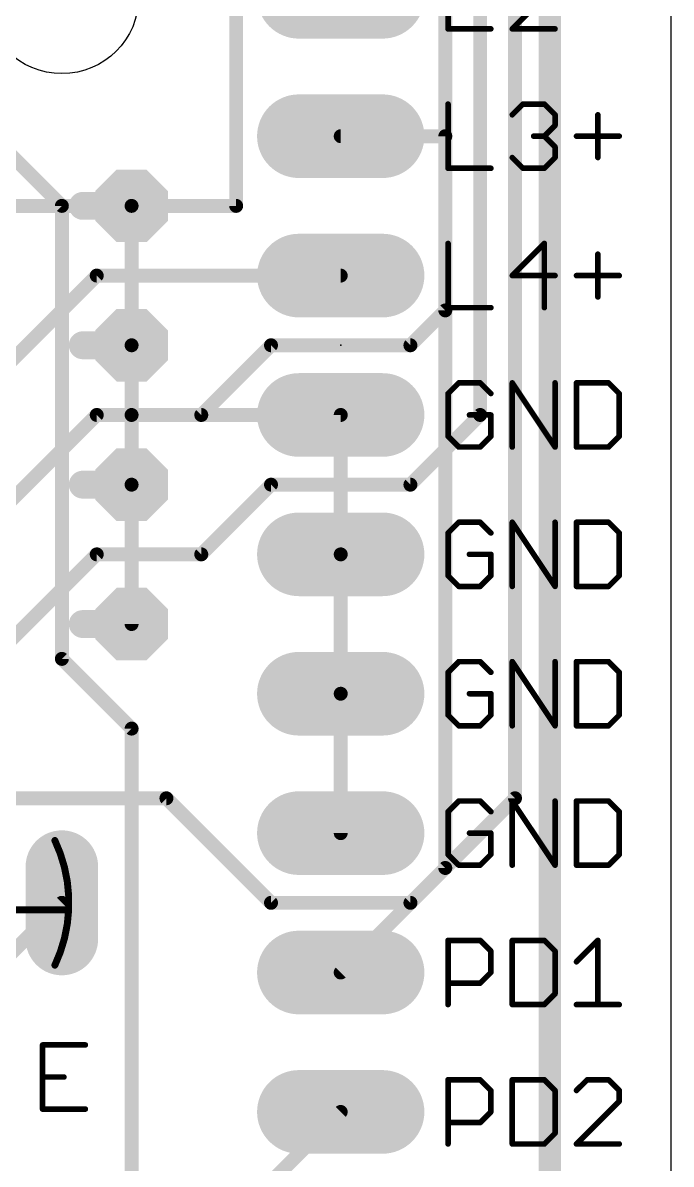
# Model space of a CAD drawing. Extents: x 0 to 1.69, y 0 to 1.95.
# Drawn here: x 1.222 to 1.687, y 0.713 to 1.531 of the extents above; entities that cross this region are included whole.
import ezdxf

# ---------------------------------------------------------------- set-up
doc = ezdxf.new("R2010")
doc.units = 0
for name, color, linetype in [('1', 22, 'CONTINUOUS'), ('16', 175, 'CONTINUOUS'), ('17', 82, 'CONTINUOUS'), ('20', 7, 'CONTINUOUS'), ('23', 7, 'CONTINUOUS'), ('27', 253, 'CONTINUOUS'), ('51', 253, 'CONTINUOUS')]:
    doc.layers.add(name, color=color, linetype=linetype)

# ---------------------------------------------------------------- blocks, each defined once
blk = doc.blocks.new('LONGP100')
at = {"const_width": 1}
blk.add_lwpolyline([(-0.5, 0), (0.5, 0)], dxfattribs=at)
at = {"const_width": 0.5}
for points in [[(-0.5, 0.25, 1), (-0.5, -0.25)], [(0.5, -0.25, 1), (0.5, 0.25)]]:
    blk.add_lwpolyline(points, format="xyb", dxfattribs=at)
blk = doc.blocks.new('OCTAGONP')
at = {"const_width": 0.5}
blk.add_lwpolyline([(-0.25, -0.103553), (-0.25, 0.103553), (-0.103553, 0.25), (0.103553, 0.25), (0.25, 0.103553), (0.25, -0.103553), (0.103553, -0.25), (-0.103553, -0.25), (-0.25, -0.103553), (-0.25, 0.103553)], dxfattribs=at)
blk = doc.blocks.new('RECT')
blk.add_solid([(-0.5, -0.5), (0.5, -0.5), (-0.5, 0.5), (0.5, 0.5)])

msp = doc.modelspace()

# ---------------------------------------------------------------- linework, layer by layer
at = {"layer": '1'}
for points, const_width in [([(1.6, 1.85), (1.6, 0.05)], 0.016), ([(1.375, 1.4), (1.375, 1.725)], 0.01), ([(1.575, 1.65), (1.575, 0.975)], 0.01), ([(1.55, 1.55), (1.55, 1.25)], 0.01), ([(1.45, 1.45), (1.525, 1.45)], 0.01), ([(1.525, 1.45), (1.525, 1.325)], 0.01), ([(1.3, 1.4), (1.2, 1.4)], 0.01), ([(1.3, 1.4), (1.375, 1.4)], 0.01), ([(1.275, 1.35), (1.175, 1.25)], 0.01), ([(1.45, 1.35), (1.275, 1.35)], 0.01), ([(1.525, 1.325), (1.5, 1.3)], 0.01), ([(1.4, 1.3), (1.35, 1.25)], 0.01), ([(1.5, 1.3), (1.4, 1.3)], 0.01), ([(1.275, 1.25), (1.075, 1.05)], 0.01), ([(1.35, 1.25), (1.275, 1.25)], 0.01), ([(1.55, 1.25), (1.5, 1.2)], 0.01), ([(1.4, 1.2), (1.35, 1.15)], 0.01), ([(1.5, 1.2), (1.4, 1.2)], 0.01), ([(1.275, 1.15), (1.15, 1.025)], 0.01), ([(1.35, 1.15), (1.275, 1.15)], 0.01), ([(1.45, 1.05), (1.45, 1.15)], 0.01), ([(1.45, 1.05), (1.45, 0.95)], 0.01), ([(1.325, 0.975), (0.975, 0.975)], 0.01), ([(1.4, 0.9), (1.325, 0.975)], 0.01), ([(1.575, 0.975), (1.5, 0.9)], 0.01), ([(1.25, 0.9), (1.175, 0.825)], 0.01), ([(1.5, 0.9), (1.4, 0.9)], 0.01)]:
    msp.add_lwpolyline(points, dxfattribs=dict(at, const_width=const_width))
at = {"layer": '1', "const_width": 0.005}
for points in [[(1.45, 1.4525, 1), (1.45, 1.4475)], [(1.5275, 1.45, 1), (1.5225, 1.45)], [(1.525, 1.4475, 1), (1.525, 1.4525)], [(1.3, 1.4025, 1), (1.3, 1.3975)], [(1.3, 1.3975, 1), (1.3, 1.4025)], [(1.3725, 1.4, 1), (1.3775, 1.4)], [(1.375, 1.3975, 1), (1.375, 1.4025)], [(1.275, 1.3525, 1), (1.275, 1.3475)], [(1.276768, 1.348232, 1), (1.273232, 1.351768)], [(1.45, 1.3475, 1), (1.45, 1.3525)], [(1.5225, 1.325, 1), (1.5275, 1.325)], [(1.526768, 1.323232, 1), (1.523232, 1.326768)], [(1.4, 1.3025, 1), (1.4, 1.2975)], [(1.401768, 1.298232, 1), (1.398232, 1.301768)], [(1.498232, 1.301768, 1), (1.501768, 1.298232)], [(1.5, 1.2975, 1), (1.5, 1.3025)], [(1.275, 1.2525, 1), (1.275, 1.2475)], [(1.276768, 1.248232, 1), (1.273232, 1.251768)], [(1.348232, 1.251768, 1), (1.351768, 1.248232)], [(1.35, 1.2475, 1), (1.35, 1.2525)], [(1.551768, 1.248232, 1), (1.548232, 1.251768)], [(1.5475, 1.25, 1), (1.5525, 1.25)], [(1.4, 1.2025, 1), (1.4, 1.1975)], [(1.401768, 1.198232, 1), (1.398232, 1.201768)], [(1.498232, 1.201768, 1), (1.501768, 1.198232)], [(1.5, 1.1975, 1), (1.5, 1.2025)], [(1.275, 1.1525, 1), (1.275, 1.1475)], [(1.276768, 1.148232, 1), (1.273232, 1.151768)], [(1.35, 1.1475, 1), (1.35, 1.1525)], [(1.4525, 1.15, 1), (1.4475, 1.15)], [(1.348232, 1.151768, 1), (1.351768, 1.148232)], [(1.4525, 1.05, 1), (1.4475, 1.05)], [(1.4475, 1.05, 1), (1.4525, 1.05)], [(1.326768, 0.976768, 1), (1.323232, 0.973232)], [(1.325, 0.9725, 1), (1.325, 0.9775)], [(1.5725, 0.975, 1), (1.5775, 0.975)], [(1.576768, 0.973232, 1), (1.573232, 0.976768)], [(1.4475, 0.95, 1), (1.4525, 0.95)], [(1.251768, 0.898232, 1), (1.248232, 0.901768)], [(1.4, 0.9025, 1), (1.4, 0.8975)], [(1.398232, 0.898232, 1), (1.401768, 0.901768)], [(1.498232, 0.901768, 1), (1.501768, 0.898232)], [(1.5, 0.8975, 1), (1.5, 0.9025)]]:
    msp.add_lwpolyline(points, format="xyb", dxfattribs=at)
at = {"layer": '16'}
for points, const_width in [([(1.6, 1.85), (1.6, 0.05)], 0.016), ([(1.525, 1.675), (1.525, 0.925)], 0.01), ([(1.15, 1.5), (1.25, 1.4)], 0.01), ([(1.25, 1.4), (1.25, 1.075)], 0.01), ([(1.3, 1.4), (1.3, 1.3)], 0.01), ([(1.3, 1.3), (1.3, 1.25)], 0.01), ([(1.3, 1.25), (1.3, 1.2)], 0.01), ([(1.3, 1.25), (1.45, 1.25)], 0.01), ([(1.45, 1.15), (1.45, 1.25)], 0.01), ([(1.3, 1.2), (1.3, 1.1)], 0.01), ([(1.25, 1.075), (1.3, 1.025)], 0.01), ([(1.3, 1.025), (1.3, 0.325)], 0.01), ([(1.525, 0.925), (1.45, 0.85)], 0.01), ([(1.45, 0.75), (1.375, 0.675)], 0.01)]:
    msp.add_lwpolyline(points, dxfattribs=dict(at, const_width=const_width))
at = {"layer": '16', "const_width": 0.005}
for points in [[(1.2525, 1.4, 1), (1.2475, 1.4)], [(1.248232, 1.398232, 1), (1.251768, 1.401768)], [(1.3025, 1.4, 1), (1.2975, 1.4)], [(1.3025, 1.3, 1), (1.2975, 1.3)], [(1.2975, 1.3, 1), (1.3025, 1.3)], [(1.3025, 1.25, 1), (1.2975, 1.25)], [(1.3, 1.2525, 1), (1.3, 1.2475)], [(1.4525, 1.25, 1), (1.4475, 1.25)], [(1.45, 1.2475, 1), (1.45, 1.2525)], [(1.2975, 1.25, 1), (1.3025, 1.25)], [(1.3025, 1.2, 1), (1.2975, 1.2)], [(1.2975, 1.2, 1), (1.3025, 1.2)], [(1.4475, 1.15, 1), (1.4525, 1.15)], [(1.2975, 1.1, 1), (1.3025, 1.1)], [(1.251768, 1.076768, 1), (1.248232, 1.073232)], [(1.2475, 1.075, 1), (1.2525, 1.075)], [(1.3025, 1.025, 1), (1.2975, 1.025)], [(1.298232, 1.023232, 1), (1.301768, 1.026768)], [(1.5225, 0.925, 1), (1.5275, 0.925)], [(1.526768, 0.923232, 1), (1.523232, 0.926768)], [(1.448232, 0.851768, 1), (1.451768, 0.848232)], [(1.451768, 0.748232, 1), (1.448232, 0.751768)]]:
    msp.add_lwpolyline(points, format="xyb", dxfattribs=at)
at = {"layer": '20'}
msp.add_line((1.687008, 0), (1.687008, 1.949606), dxfattribs=at)
msp.add_circle((1.25, 1.55), 0.055118, dxfattribs=at)
at = {"layer": '23'}
msp.add_point((1.45, 1.3), dxfattribs=at)
at = {"layer": '27', "const_width": 0.004}
for points in [[(1.527, 1.573039), (1.527, 1.527)], [(1.573039, 1.527), (1.603732, 1.557693)], [(1.527, 1.527), (1.557693, 1.527)], [(1.603732, 1.527), (1.573039, 1.527)], [(1.527, 1.473039), (1.527, 1.427)], [(1.573039, 1.465366), (1.580712, 1.473039)], [(1.580712, 1.473039), (1.596059, 1.473039)], [(1.596059, 1.473039), (1.603732, 1.465366)], [(1.603732, 1.465366), (1.603732, 1.457693)], [(1.634425, 1.465366), (1.634425, 1.434673)], [(1.603732, 1.457693), (1.596059, 1.45002)], [(1.596059, 1.45002), (1.588386, 1.45002)], [(1.596059, 1.45002), (1.603732, 1.442346)], [(1.619078, 1.45002), (1.649771, 1.45002)], [(1.603732, 1.442346), (1.603732, 1.434673)], [(1.580712, 1.427), (1.573039, 1.434673)], [(1.603732, 1.434673), (1.596059, 1.427)], [(1.527, 1.427), (1.557693, 1.427)], [(1.596059, 1.427), (1.580712, 1.427)], [(1.527, 1.373039), (1.527, 1.327)], [(1.596059, 1.373039), (1.573039, 1.35002)], [(1.596059, 1.327), (1.596059, 1.373039)], [(1.634425, 1.365366), (1.634425, 1.334673)], [(1.573039, 1.35002), (1.603732, 1.35002)], [(1.619078, 1.35002), (1.649771, 1.35002)], [(1.527, 1.327), (1.557693, 1.327)], [(1.534673, 1.273039), (1.527, 1.265366)], [(1.55002, 1.273039), (1.534673, 1.273039)], [(1.557693, 1.265366), (1.55002, 1.273039)], [(1.573039, 1.227), (1.573039, 1.273039)], [(1.573039, 1.273039), (1.603732, 1.227)], [(1.603732, 1.227), (1.603732, 1.273039)], [(1.619078, 1.273039), (1.619078, 1.227)], [(1.642098, 1.273039), (1.619078, 1.273039)], [(1.649771, 1.265366), (1.642098, 1.273039)], [(1.527, 1.265366), (1.527, 1.234673)], [(1.649771, 1.234673), (1.649771, 1.265366)], [(1.557693, 1.25002), (1.542346, 1.25002)], [(1.557693, 1.234673), (1.557693, 1.25002)], [(1.527, 1.234673), (1.534673, 1.227)], [(1.55002, 1.227), (1.557693, 1.234673)], [(1.642098, 1.227), (1.649771, 1.234673)], [(1.534673, 1.227), (1.55002, 1.227)], [(1.619078, 1.227), (1.642098, 1.227)], [(1.534673, 1.173039), (1.527, 1.165366)], [(1.55002, 1.173039), (1.534673, 1.173039)], [(1.557693, 1.165366), (1.55002, 1.173039)], [(1.573039, 1.127), (1.573039, 1.173039)], [(1.573039, 1.173039), (1.603732, 1.127)], [(1.603732, 1.127), (1.603732, 1.173039)], [(1.619078, 1.173039), (1.619078, 1.127)], [(1.642098, 1.173039), (1.619078, 1.173039)], [(1.649771, 1.165366), (1.642098, 1.173039)], [(1.527, 1.165366), (1.527, 1.134673)], [(1.649771, 1.134673), (1.649771, 1.165366)], [(1.557693, 1.15002), (1.542346, 1.15002)], [(1.557693, 1.134673), (1.557693, 1.15002)], [(1.527, 1.134673), (1.534673, 1.127)], [(1.55002, 1.127), (1.557693, 1.134673)], [(1.642098, 1.127), (1.649771, 1.134673)], [(1.534673, 1.127), (1.55002, 1.127)], [(1.619078, 1.127), (1.642098, 1.127)], [(1.534673, 1.073039), (1.527, 1.065366)], [(1.55002, 1.073039), (1.534673, 1.073039)], [(1.557693, 1.065366), (1.55002, 1.073039)], [(1.573039, 1.027), (1.573039, 1.073039)], [(1.573039, 1.073039), (1.603732, 1.027)], [(1.603732, 1.027), (1.603732, 1.073039)], [(1.619078, 1.073039), (1.619078, 1.027)], [(1.642098, 1.073039), (1.619078, 1.073039)], [(1.649771, 1.065366), (1.642098, 1.073039)], [(1.527, 1.065366), (1.527, 1.034673)], [(1.649771, 1.034673), (1.649771, 1.065366)], [(1.557693, 1.05002), (1.542346, 1.05002)], [(1.557693, 1.034673), (1.557693, 1.05002)], [(1.527, 1.034673), (1.534673, 1.027)], [(1.55002, 1.027), (1.557693, 1.034673)], [(1.642098, 1.027), (1.649771, 1.034673)], [(1.534673, 1.027), (1.55002, 1.027)], [(1.619078, 1.027), (1.642098, 1.027)], [(1.534673, 0.973039), (1.527, 0.965366)], [(1.55002, 0.973039), (1.534673, 0.973039)], [(1.557693, 0.965366), (1.55002, 0.973039)], [(1.573039, 0.927), (1.573039, 0.973039)], [(1.573039, 0.973039), (1.603732, 0.927)], [(1.603732, 0.927), (1.603732, 0.973039)], [(1.619078, 0.973039), (1.619078, 0.927)], [(1.642098, 0.973039), (1.619078, 0.973039)], [(1.649771, 0.965366), (1.642098, 0.973039)], [(1.527, 0.965366), (1.527, 0.934673)], [(1.649771, 0.934673), (1.649771, 0.965366)], [(1.557693, 0.95002), (1.542346, 0.95002)], [(1.557693, 0.934673), (1.557693, 0.95002)], [(1.527, 0.934673), (1.534673, 0.927)], [(1.55002, 0.927), (1.557693, 0.934673)], [(1.642098, 0.927), (1.649771, 0.934673)], [(1.534673, 0.927), (1.55002, 0.927)], [(1.619078, 0.927), (1.642098, 0.927)], [(1.527, 0.827), (1.527, 0.873039)], [(1.527, 0.873039), (1.55002, 0.873039)], [(1.55002, 0.873039), (1.557693, 0.865366)], [(1.573039, 0.873039), (1.573039, 0.827)], [(1.596059, 0.873039), (1.573039, 0.873039)], [(1.603732, 0.865366), (1.596059, 0.873039)], [(1.619078, 0.857693), (1.634425, 0.873039)], [(1.634425, 0.873039), (1.634425, 0.827)], [(1.557693, 0.865366), (1.557693, 0.85002)], [(1.603732, 0.834673), (1.603732, 0.865366)], [(1.557693, 0.85002), (1.55002, 0.842346)], [(1.55002, 0.842346), (1.527, 0.842346)], [(1.596059, 0.827), (1.603732, 0.834673)], [(1.573039, 0.827), (1.596059, 0.827)], [(1.619078, 0.827), (1.649771, 0.827)], [(1.26685, 0.798039), (1.236157, 0.798039)], [(1.236157, 0.798039), (1.236157, 0.752)], [(1.236157, 0.77502), (1.251503, 0.77502)], [(1.527, 0.727), (1.527, 0.773039)], [(1.527, 0.773039), (1.55002, 0.773039)], [(1.55002, 0.773039), (1.557693, 0.765366)], [(1.573039, 0.773039), (1.573039, 0.727)], [(1.596059, 0.773039), (1.573039, 0.773039)], [(1.603732, 0.765366), (1.596059, 0.773039)], [(1.626752, 0.773039), (1.619078, 0.765366)], [(1.642098, 0.773039), (1.626752, 0.773039)], [(1.649771, 0.765366), (1.642098, 0.773039)], [(1.557693, 0.765366), (1.557693, 0.75002)], [(1.603732, 0.734673), (1.603732, 0.765366)], [(1.649771, 0.757693), (1.649771, 0.765366)], [(1.236157, 0.752), (1.26685, 0.752)], [(1.619078, 0.727), (1.649771, 0.757693)], [(1.557693, 0.75002), (1.55002, 0.742346)], [(1.55002, 0.742346), (1.527, 0.742346)], [(1.573039, 0.727), (1.596059, 0.727)], [(1.596059, 0.727), (1.603732, 0.734673)], [(1.649771, 0.727), (1.619078, 0.727)]]:
    msp.add_lwpolyline(points, dxfattribs=at)
at = {"layer": '27', "const_width": 0.002}
for points in [[(1.527, 1.528, 1), (1.527, 1.526)], [(1.526, 1.527, 1), (1.528, 1.527)], [(1.557693, 1.526, 1), (1.557693, 1.528)], [(1.573039, 1.528, 1), (1.573039, 1.526)], [(1.572332, 1.527707, 1), (1.573746, 1.526293)], [(1.603732, 1.526, 1), (1.603732, 1.528)], [(1.528, 1.473039, 1), (1.526, 1.473039)], [(1.580712, 1.474039, 1), (1.580712, 1.472039)], [(1.581419, 1.472332, 1), (1.580005, 1.473746)], [(1.596766, 1.473746, 1), (1.595352, 1.472332)], [(1.596059, 1.472039, 1), (1.596059, 1.474039)], [(1.572332, 1.466073, 1), (1.573746, 1.464659)], [(1.604732, 1.465366, 1), (1.602732, 1.465366)], [(1.603025, 1.464659, 1), (1.604439, 1.466073)], [(1.635425, 1.465366, 1), (1.633425, 1.465366)], [(1.602732, 1.457693, 1), (1.604732, 1.457693)], [(1.604439, 1.456986, 1), (1.603025, 1.4584)], [(1.588386, 1.45102, 1), (1.588386, 1.44902)], [(1.596766, 1.450727, 1), (1.595352, 1.449312)], [(1.595352, 1.450727, 1), (1.596766, 1.449312)], [(1.596059, 1.44902, 1), (1.596059, 1.45102)], [(1.619078, 1.45102, 1), (1.619078, 1.44902)], [(1.649771, 1.44902, 1), (1.649771, 1.45102)], [(1.604732, 1.442346, 1), (1.602732, 1.442346)], [(1.603025, 1.441639, 1), (1.604439, 1.443053)], [(1.573746, 1.43538, 1), (1.572332, 1.433966)], [(1.602732, 1.434673, 1), (1.604732, 1.434673)], [(1.604439, 1.433966, 1), (1.603025, 1.43538)], [(1.633425, 1.434673, 1), (1.635425, 1.434673)], [(1.527, 1.428, 1), (1.527, 1.426)], [(1.526, 1.427, 1), (1.528, 1.427)], [(1.557693, 1.426, 1), (1.557693, 1.428)], [(1.580712, 1.428, 1), (1.580712, 1.426)], [(1.580005, 1.426293, 1), (1.581419, 1.427707)], [(1.595352, 1.427707, 1), (1.596766, 1.426293)], [(1.596059, 1.426, 1), (1.596059, 1.428)], [(1.528, 1.373039, 1), (1.526, 1.373039)], [(1.597059, 1.373039, 1), (1.595059, 1.373039)], [(1.596766, 1.372332, 1), (1.595352, 1.373746)], [(1.635425, 1.365366, 1), (1.633425, 1.365366)], [(1.573039, 1.35102, 1), (1.573039, 1.34902)], [(1.572332, 1.350727, 1), (1.573746, 1.349312)], [(1.603732, 1.34902, 1), (1.603732, 1.35102)], [(1.619078, 1.35102, 1), (1.619078, 1.34902)], [(1.649771, 1.34902, 1), (1.649771, 1.35102)], [(1.633425, 1.334673, 1), (1.635425, 1.334673)], [(1.527, 1.328, 1), (1.527, 1.326)], [(1.526, 1.327, 1), (1.528, 1.327)], [(1.557693, 1.326, 1), (1.557693, 1.328)], [(1.595059, 1.327, 1), (1.597059, 1.327)], [(1.534673, 1.274039, 1), (1.534673, 1.272039)], [(1.53538, 1.272332, 1), (1.533966, 1.273746)], [(1.550727, 1.273746, 1), (1.549312, 1.272332)], [(1.55002, 1.272039, 1), (1.55002, 1.274039)], [(1.574039, 1.273039, 1), (1.572039, 1.273039)], [(1.573871, 1.273594, 1), (1.572207, 1.272485)], [(1.604732, 1.273039, 1), (1.602732, 1.273039)], [(1.620078, 1.273039, 1), (1.618078, 1.273039)], [(1.619078, 1.274039, 1), (1.619078, 1.272039)], [(1.642805, 1.273746, 1), (1.641391, 1.272332)], [(1.642098, 1.272039, 1), (1.642098, 1.274039)], [(1.528, 1.265366, 1), (1.526, 1.265366)], [(1.526293, 1.266073, 1), (1.527707, 1.264659)], [(1.556986, 1.264659, 1), (1.5584, 1.266073)], [(1.650771, 1.265366, 1), (1.648771, 1.265366)], [(1.649064, 1.264659, 1), (1.650478, 1.266073)], [(1.542346, 1.25102, 1), (1.542346, 1.24902)], [(1.558693, 1.25002, 1), (1.556693, 1.25002)], [(1.557693, 1.24902, 1), (1.557693, 1.25102)], [(1.527707, 1.23538, 1), (1.526293, 1.233966)], [(1.5584, 1.233966, 1), (1.556986, 1.23538)], [(1.650478, 1.233966, 1), (1.649064, 1.23538)], [(1.526, 1.234673, 1), (1.528, 1.234673)], [(1.534673, 1.228, 1), (1.534673, 1.226)], [(1.533966, 1.226293, 1), (1.53538, 1.227707)], [(1.549312, 1.227707, 1), (1.550727, 1.226293)], [(1.55002, 1.226, 1), (1.55002, 1.228)], [(1.556693, 1.234673, 1), (1.558693, 1.234673)], [(1.6029, 1.226445, 1), (1.604564, 1.227555)], [(1.619078, 1.228, 1), (1.619078, 1.226)], [(1.641391, 1.227707, 1), (1.642805, 1.226293)], [(1.642098, 1.226, 1), (1.642098, 1.228)], [(1.648771, 1.234673, 1), (1.650771, 1.234673)], [(1.572039, 1.227, 1), (1.574039, 1.227)], [(1.602732, 1.227, 1), (1.604732, 1.227)], [(1.618078, 1.227, 1), (1.620078, 1.227)], [(1.534673, 1.174039, 1), (1.534673, 1.172039)], [(1.53538, 1.172332, 1), (1.533966, 1.173746)], [(1.550727, 1.173746, 1), (1.549312, 1.172332)], [(1.55002, 1.172039, 1), (1.55002, 1.174039)], [(1.574039, 1.173039, 1), (1.572039, 1.173039)], [(1.573871, 1.173594, 1), (1.572207, 1.172485)], [(1.604732, 1.173039, 1), (1.602732, 1.173039)], [(1.620078, 1.173039, 1), (1.618078, 1.173039)], [(1.619078, 1.174039, 1), (1.619078, 1.172039)], [(1.642805, 1.173746, 1), (1.641391, 1.172332)], [(1.642098, 1.172039, 1), (1.642098, 1.174039)], [(1.528, 1.165366, 1), (1.526, 1.165366)], [(1.526293, 1.166073, 1), (1.527707, 1.164659)], [(1.556986, 1.164659, 1), (1.5584, 1.166073)], [(1.650771, 1.165366, 1), (1.648771, 1.165366)], [(1.649064, 1.164659, 1), (1.650478, 1.166073)], [(1.542346, 1.15102, 1), (1.542346, 1.14902)], [(1.558693, 1.15002, 1), (1.556693, 1.15002)], [(1.557693, 1.14902, 1), (1.557693, 1.15102)], [(1.527707, 1.13538, 1), (1.526293, 1.133966)], [(1.526, 1.134673, 1), (1.528, 1.134673)], [(1.556693, 1.134673, 1), (1.558693, 1.134673)], [(1.5584, 1.133966, 1), (1.556986, 1.13538)], [(1.648771, 1.134673, 1), (1.650771, 1.134673)], [(1.650478, 1.133966, 1), (1.649064, 1.13538)], [(1.534673, 1.128, 1), (1.534673, 1.126)], [(1.533966, 1.126293, 1), (1.53538, 1.127707)], [(1.549312, 1.127707, 1), (1.550727, 1.126293)], [(1.55002, 1.126, 1), (1.55002, 1.128)], [(1.572039, 1.127, 1), (1.574039, 1.127)], [(1.602732, 1.127, 1), (1.604732, 1.127)], [(1.6029, 1.126445, 1), (1.604564, 1.127555)], [(1.619078, 1.128, 1), (1.619078, 1.126)], [(1.618078, 1.127, 1), (1.620078, 1.127)], [(1.641391, 1.127707, 1), (1.642805, 1.126293)], [(1.642098, 1.126, 1), (1.642098, 1.128)], [(1.534673, 1.074039, 1), (1.534673, 1.072039)], [(1.53538, 1.072332, 1), (1.533966, 1.073746)], [(1.550727, 1.073746, 1), (1.549312, 1.072332)], [(1.55002, 1.072039, 1), (1.55002, 1.074039)], [(1.574039, 1.073039, 1), (1.572039, 1.073039)], [(1.573871, 1.073594, 1), (1.572207, 1.072485)], [(1.604732, 1.073039, 1), (1.602732, 1.073039)], [(1.620078, 1.073039, 1), (1.618078, 1.073039)], [(1.619078, 1.074039, 1), (1.619078, 1.072039)], [(1.642805, 1.073746, 1), (1.641391, 1.072332)], [(1.642098, 1.072039, 1), (1.642098, 1.074039)], [(1.528, 1.065366, 1), (1.526, 1.065366)], [(1.526293, 1.066073, 1), (1.527707, 1.064659)], [(1.556986, 1.064659, 1), (1.5584, 1.066073)], [(1.650771, 1.065366, 1), (1.648771, 1.065366)], [(1.649064, 1.064659, 1), (1.650478, 1.066073)], [(1.542346, 1.05102, 1), (1.542346, 1.04902)], [(1.558693, 1.05002, 1), (1.556693, 1.05002)], [(1.557693, 1.04902, 1), (1.557693, 1.05102)], [(1.527707, 1.03538, 1), (1.526293, 1.033966)], [(1.526, 1.034673, 1), (1.528, 1.034673)], [(1.556693, 1.034673, 1), (1.558693, 1.034673)], [(1.5584, 1.033966, 1), (1.556986, 1.03538)], [(1.648771, 1.034673, 1), (1.650771, 1.034673)], [(1.650478, 1.033966, 1), (1.649064, 1.03538)], [(1.534673, 1.028, 1), (1.534673, 1.026)], [(1.533966, 1.026293, 1), (1.53538, 1.027707)], [(1.549312, 1.027707, 1), (1.550727, 1.026293)], [(1.55002, 1.026, 1), (1.55002, 1.028)], [(1.572039, 1.027, 1), (1.574039, 1.027)], [(1.602732, 1.027, 1), (1.604732, 1.027)], [(1.6029, 1.026445, 1), (1.604564, 1.027555)], [(1.619078, 1.028, 1), (1.619078, 1.026)], [(1.618078, 1.027, 1), (1.620078, 1.027)], [(1.641391, 1.027707, 1), (1.642805, 1.026293)], [(1.642098, 1.026, 1), (1.642098, 1.028)], [(1.534673, 0.974039, 1), (1.534673, 0.972039)], [(1.53538, 0.972332, 1), (1.533966, 0.973746)], [(1.550727, 0.973746, 1), (1.549312, 0.972332)], [(1.55002, 0.972039, 1), (1.55002, 0.974039)], [(1.574039, 0.973039, 1), (1.572039, 0.973039)], [(1.573871, 0.973594, 1), (1.572207, 0.972485)], [(1.604732, 0.973039, 1), (1.602732, 0.973039)], [(1.620078, 0.973039, 1), (1.618078, 0.973039)], [(1.619078, 0.974039, 1), (1.619078, 0.972039)], [(1.642805, 0.973746, 1), (1.641391, 0.972332)], [(1.642098, 0.972039, 1), (1.642098, 0.974039)], [(1.528, 0.965366, 1), (1.526, 0.965366)], [(1.526293, 0.966073, 1), (1.527707, 0.964659)], [(1.556986, 0.964659, 1), (1.5584, 0.966073)], [(1.650771, 0.965366, 1), (1.648771, 0.965366)], [(1.649064, 0.964659, 1), (1.650478, 0.966073)], [(1.542346, 0.95102, 1), (1.542346, 0.94902)], [(1.558693, 0.95002, 1), (1.556693, 0.95002)], [(1.557693, 0.94902, 1), (1.557693, 0.95102)], [(1.527707, 0.93538, 1), (1.526293, 0.933966)], [(1.526, 0.934673, 1), (1.528, 0.934673)], [(1.556693, 0.934673, 1), (1.558693, 0.934673)], [(1.5584, 0.933966, 1), (1.556986, 0.93538)], [(1.648771, 0.934673, 1), (1.650771, 0.934673)], [(1.650478, 0.933966, 1), (1.649064, 0.93538)], [(1.534673, 0.928, 1), (1.534673, 0.926)], [(1.533966, 0.926293, 1), (1.53538, 0.927707)], [(1.549312, 0.927707, 1), (1.550727, 0.926293)], [(1.55002, 0.926, 1), (1.55002, 0.928)], [(1.572039, 0.927, 1), (1.574039, 0.927)], [(1.602732, 0.927, 1), (1.604732, 0.927)], [(1.6029, 0.926445, 1), (1.604564, 0.927555)], [(1.619078, 0.928, 1), (1.619078, 0.926)], [(1.618078, 0.927, 1), (1.620078, 0.927)], [(1.641391, 0.927707, 1), (1.642805, 0.926293)], [(1.642098, 0.926, 1), (1.642098, 0.928)], [(1.528, 0.873039, 1), (1.526, 0.873039)], [(1.527, 0.874039, 1), (1.527, 0.872039)], [(1.550727, 0.873746, 1), (1.549312, 0.872332)], [(1.55002, 0.872039, 1), (1.55002, 0.874039)], [(1.574039, 0.873039, 1), (1.572039, 0.873039)], [(1.573039, 0.874039, 1), (1.573039, 0.872039)], [(1.596766, 0.873746, 1), (1.595352, 0.872332)], [(1.596059, 0.872039, 1), (1.596059, 0.874039)], [(1.635425, 0.873039, 1), (1.633425, 0.873039)], [(1.635132, 0.872332, 1), (1.633718, 0.873746)], [(1.558693, 0.865366, 1), (1.556693, 0.865366)], [(1.556986, 0.864659, 1), (1.5584, 0.866073)], [(1.604732, 0.865366, 1), (1.602732, 0.865366)], [(1.603025, 0.864659, 1), (1.604439, 0.866073)], [(1.5584, 0.849312, 1), (1.556986, 0.850727)], [(1.618371, 0.8584, 1), (1.619786, 0.856986)], [(1.527, 0.843346, 1), (1.527, 0.841346)], [(1.549312, 0.843053, 1), (1.550727, 0.841639)], [(1.55002, 0.841346, 1), (1.55002, 0.843346)], [(1.556693, 0.85002, 1), (1.558693, 0.85002)], [(1.602732, 0.834673, 1), (1.604732, 0.834673)], [(1.604439, 0.833966, 1), (1.603025, 0.83538)], [(1.526, 0.827, 1), (1.528, 0.827)], [(1.573039, 0.828, 1), (1.573039, 0.826)], [(1.572039, 0.827, 1), (1.574039, 0.827)], [(1.595352, 0.827707, 1), (1.596766, 0.826293)], [(1.596059, 0.826, 1), (1.596059, 0.828)], [(1.619078, 0.828, 1), (1.619078, 0.826)], [(1.633425, 0.827, 1), (1.635425, 0.827)], [(1.649771, 0.826, 1), (1.649771, 0.828)], [(1.236157, 0.799039, 1), (1.236157, 0.797039)], [(1.237157, 0.798039, 1), (1.235157, 0.798039)], [(1.26685, 0.797039, 1), (1.26685, 0.799039)], [(1.236157, 0.77602, 1), (1.236157, 0.77402)], [(1.251503, 0.77402, 1), (1.251503, 0.77602)], [(1.528, 0.773039, 1), (1.526, 0.773039)], [(1.527, 0.774039, 1), (1.527, 0.772039)], [(1.550727, 0.773746, 1), (1.549312, 0.772332)], [(1.55002, 0.772039, 1), (1.55002, 0.774039)], [(1.574039, 0.773039, 1), (1.572039, 0.773039)], [(1.573039, 0.774039, 1), (1.573039, 0.772039)], [(1.596766, 0.773746, 1), (1.595352, 0.772332)], [(1.596059, 0.772039, 1), (1.596059, 0.774039)], [(1.626752, 0.774039, 1), (1.626752, 0.772039)], [(1.627459, 0.772332, 1), (1.626044, 0.773746)], [(1.642805, 0.773746, 1), (1.641391, 0.772332)], [(1.642098, 0.772039, 1), (1.642098, 0.774039)], [(1.558693, 0.765366, 1), (1.556693, 0.765366)], [(1.556986, 0.764659, 1), (1.5584, 0.766073)], [(1.604732, 0.765366, 1), (1.602732, 0.765366)], [(1.603025, 0.764659, 1), (1.604439, 0.766073)], [(1.618371, 0.766073, 1), (1.619786, 0.764659)], [(1.650771, 0.765366, 1), (1.648771, 0.765366)], [(1.649064, 0.764659, 1), (1.650478, 0.766073)], [(1.236157, 0.753, 1), (1.236157, 0.751)], [(1.26685, 0.751, 1), (1.26685, 0.753)], [(1.648771, 0.757693, 1), (1.650771, 0.757693)], [(1.650478, 0.756986, 1), (1.649064, 0.7584)], [(1.235157, 0.752, 1), (1.237157, 0.752)], [(1.556693, 0.75002, 1), (1.558693, 0.75002)], [(1.5584, 0.749312, 1), (1.556986, 0.750727)], [(1.527, 0.743346, 1), (1.527, 0.741346)], [(1.549312, 0.743053, 1), (1.550727, 0.741639)], [(1.55002, 0.741346, 1), (1.55002, 0.743346)], [(1.573039, 0.728, 1), (1.573039, 0.726)], [(1.596059, 0.726, 1), (1.596059, 0.728)], [(1.602732, 0.734673, 1), (1.604732, 0.734673)], [(1.604439, 0.733966, 1), (1.603025, 0.73538)], [(1.619078, 0.728, 1), (1.619078, 0.726)], [(1.649771, 0.726, 1), (1.649771, 0.728)], [(1.526, 0.727, 1), (1.528, 0.727)], [(1.572039, 0.727, 1), (1.574039, 0.727)], [(1.595352, 0.727707, 1), (1.596766, 0.726293)], [(1.618371, 0.727707, 1), (1.619786, 0.726293)]]:
    msp.add_lwpolyline(points, format="xyb", dxfattribs=at)
at = {"layer": '51'}
for points, const_width in [([(1.3, 1.4), (1.265, 1.4)], 0.02), ([(1.3, 1.3), (1.265, 1.3)], 0.02), ([(1.3, 1.2), (1.265, 1.2)], 0.02), ([(1.3, 1.1), (1.265, 1.1)], 0.02), ([(1.254882, 0.895), (1.205276, 0.895)], 0.005)]:
    msp.add_lwpolyline(points, dxfattribs=dict(at, const_width=const_width))
for points, const_width in [([(1.265, 1.405, 1), (1.265, 1.395)], 0.01), ([(1.3, 1.395, 1), (1.3, 1.405)], 0.01), ([(1.265, 1.305, 1), (1.265, 1.295)], 0.01), ([(1.3, 1.295, 1), (1.3, 1.305)], 0.01), ([(1.265, 1.205, 1), (1.265, 1.195)], 0.01), ([(1.3, 1.195, 1), (1.3, 1.205)], 0.01), ([(1.265, 1.105, 1), (1.265, 1.095)], 0.01), ([(1.3, 1.095, 1), (1.3, 1.105)], 0.01), ([(1.246131, 0.945253, 1), (1.243869, 0.944188)], 0.0025), ([(1.254882, 0.895, 0.122508), (1.245, 0.94472)], 0.005), ([(1.245, 0.85528, 0.098398), (1.254882, 0.895)], 0.005), ([(1.253633, 0.895059, 1), (1.25613, 0.894941)], 0.0025), ([(1.25613, 0.89494, 1), (1.253633, 0.89506)], 0.0025), ([(1.254882, 0.89375, 1), (1.254882, 0.89625)], 0.0025), ([(1.243869, 0.855812, 1), (1.246131, 0.854747)], 0.0025)]:
    msp.add_lwpolyline(points, format="xyb", dxfattribs=dict(at, const_width=const_width))

# ---------------------------------------------------------------- block references
at = {"layer": '17'}
for p, xscale, yscale, rotation in [((1.45, 1.55), 0.06, 0.06, 180), ((1.45, 1.55), 0.06, 0.06, 180), ((1.45, 1.45), 0.06, 0.06, 180), ((1.45, 1.45), 0.06, 0.06, 180), ((1.45, 1.35), 0.06, 0.06, 180), ((1.45, 1.35), 0.06, 0.06, 180), ((1.45, 1.25), 0.06, 0.06, 180), ((1.45, 1.25), 0.06, 0.06, 180), ((1.45, 1.15), 0.06, 0.06, 180), ((1.45, 1.15), 0.06, 0.06, 180), ((1.45, 1.05), 0.06, 0.06, 180), ((1.45, 1.05), 0.06, 0.06, 180), ((1.45, 0.95), 0.06, 0.06, 180), ((1.45, 0.95), 0.06, 0.06, 180), ((1.25, 0.9), 0.052, 0.052, 90), ((1.25, 0.9), 0.052, 0.052, 90), ((1.45, 0.85), 0.06, 0.06, 180), ((1.45, 0.85), 0.06, 0.06, 180), ((1.45, 0.75), 0.06, 0.06, 180), ((1.45, 0.75), 0.06, 0.06, 180)]:
    msp.add_blockref('LONGP100', p, dxfattribs=dict(at, xscale=xscale, yscale=yscale, rotation=rotation))
at = {"layer": '17', "xscale": 0.052, "yscale": 0.052}
for p in [(1.3, 1.4), (1.3, 1.4), (1.3, 1.3), (1.3, 1.3), (1.3, 1.2), (1.3, 1.2), (1.3, 1.1), (1.3, 1.1)]:
    msp.add_blockref('OCTAGONP', p, dxfattribs=at)
at = {"layer": '51', "xscale": 0.02, "yscale": 0.02, "rotation": 90}
for p in [(1.45, 1.45), (1.45, 1.35), (1.45, 1.25), (1.45, 1.15), (1.45, 1.05), (1.45, 0.95), (1.45, 0.85), (1.45, 0.75)]:
    msp.add_blockref('RECT', p, dxfattribs=at)

doc.saveas('drawing.dxf')
